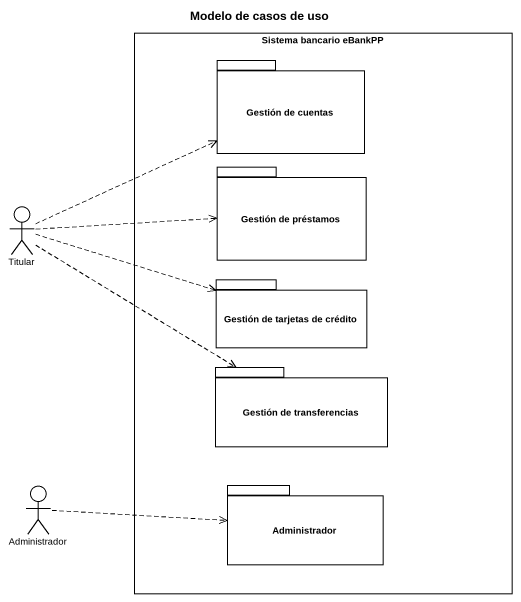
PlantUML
@startuml
title Modelo de casos de uso
rectangle "Sistema bancario eBankPP" as Sistema_bancario_eBankPP {
  package "Gestión de cuentas" as Gestión_de_cuentas {
  }
  package "Gestión de préstamos" as Gestión_de_préstamos {
  }
  package "Gestión de tarjetas de crédito" as Gestión_de_tarjetas_de {
  }
  package "Gestión de transferencias" as Gestión_de_transferencias {
  }
  package "Administrador" as Administrador_2 {
  }
}
actor Titular
actor Administrador
Titular .right.> Gestión_de_cuentas
Titular .right.> Gestión_de_préstamos
Titular .right.> Gestión_de_tarjetas_de
Titular .right.> Gestión_de_transferencias
Administrador .right.> Administrador_2
@enduml
